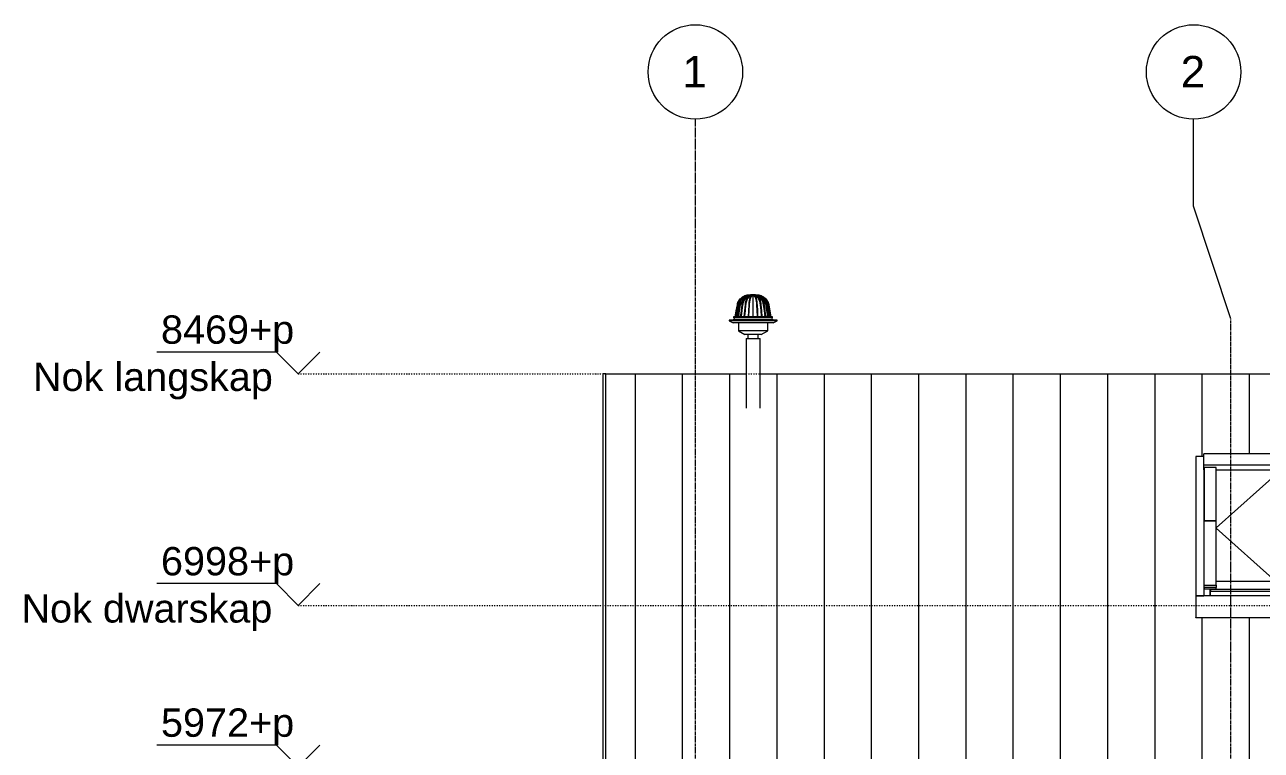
# Model space of a CAD drawing. Header units: millimetres. Extents: x -9622 to 8910, y -3000 to 10688.
# Drawn here: x -9278 to -1425, y 6077 to 10688 of the extents above; entities that cross this region are included whole.
import ezdxf

# ---------------------------------------------------------------- set-up
doc = ezdxf.new("R2010")
doc.units = ezdxf.units.MM
doc.linetypes.add('Dash dot', pattern=[15.875, 6.35, -4.7625, 0, -4.7625])
doc.linetypes.add('grid', pattern=[24, 15, -3, 3, -3])
for name, color, linetype, lineweight in [('A-FLOR-LEVL', 51, 'Continuous', 9), ('A-GLAZ', 151, 'Continuous', 9), ('A-ROOF', 132, 'Continuous', 9), ('A-ROOF-OTLN', 132, 'Continuous', 9), ('A-ROOF-PATT', 132, 'Continuous', 35), ('P-SANR-FIXT', 6, 'Continuous', 9), ('S-COLS', 52, 'Continuous', 9), ('S-GRID', 1, 'Continuous', 9), ('S-GRID-IDEN', 1, 'Continuous', 9)]:
    doc.layers.add(name, color=color, linetype=linetype, lineweight=lineweight)
doc.styles.add('Arial', font='arial.ttf', dxfattribs={"height": 180})
doc.styles.add('Arial_1', font='arial.ttf', dxfattribs={"height": 200})

# ---------------------------------------------------------------- blocks, each defined once
blk = doc.blocks.new('roof-windowsveluxgglintegra---de - Default-2137562-D-D')
at = {"layer": 'A-GLAZ'}
for p, q in [((-1790.7, 7944.7), (-1840.7, 7944.7)), ((-1840.7, 7944.7), (-1840.7, 7058.1)), ((-1790.7, 7889.8), (-1790.7, 7961.5)), ((-790.7, 7961.5), (-1790.7, 7961.5)), ((-790.7, 7961.5), (-790.7, 7889.8)), ((-740.7, 7944.7), (-790.7, 7944.7)), ((-740.7, 7058.1), (-740.7, 7944.7)), ((-1790.7, 7859.9), (-1790.7, 7889.8)), ((-790.7, 7889.8), (-1790.7, 7889.8)), ((-1790.7, 7859.9), (-1790.7, 7113.1)), ((-1790.7, 7859.9), (-1787.8, 7859.9)), ((-1712.5, 7873), (-1787.8, 7873)), ((-1787.8, 7873), (-1787.8, 7534.1)), ((-1712.5, 7534.1), (-1712.5, 7873)), ((-1712.5, 7859.9), (-868.8, 7859.9)), ((-1298.8, 7859.4), (-1712.5, 7490.8)), ((-1282.5, 7859.4), (-868.8, 7490.8)), ((-793.5, 7873), (-868.8, 7873)), ((-868.8, 7873), (-868.8, 7534.1)), ((-793.5, 7534.1), (-793.5, 7873)), ((-793.5, 7859.9), (-790.7, 7859.9)), ((-790.7, 7889.8), (-790.7, 7859.9)), ((-790.7, 7113.1), (-790.7, 7859.9)), ((-1787.8, 7534.1), (-1712.5, 7534.1)), ((-1787.8, 7126.6), (-1787.8, 7534.1)), ((-1712.5, 7534.1), (-1787.8, 7534.1)), ((-1712.5, 7126.6), (-1712.5, 7534.1)), ((-1712.5, 7488.5), (-1332, 7149.5)), ((-868.8, 7488.5), (-1249.3, 7149.5)), ((-868.8, 7534.1), (-793.5, 7534.1)), ((-868.8, 7126.6), (-868.8, 7534.1)), ((-793.5, 7534.1), (-868.8, 7534.1)), ((-793.5, 7534.1), (-793.5, 7126.6)), ((-868.8, 7149.5), (-1712.5, 7149.5)), ((-1787.8, 7113.1), (-1790.7, 7113.1)), ((-1790.7, 7113.1), (-1790.7, 7058.1)), ((-1787.8, 7110.4), (-1787.8, 7126.6)), ((-1787.8, 7126.6), (-1712.5, 7126.6)), ((-1712.5, 7110.4), (-1787.8, 7110.4)), ((-1787.8, 7110.4), (-1787.8, 7102.7)), ((-1787.8, 7102.7), (-1712.5, 7102.7)), ((-1748.7, 7058.1), (-1748.7, 7102.7)), ((-1748.7, 7094.7), (-1745.7, 7094.7)), ((-1748.7, 7094.7), (-1748.7, 7058.1)), ((-1745.7, 7099.2), (-1745.7, 7102.2)), ((-1745.7, 7085.6), (-1745.7, 7099.2)), ((-835.7, 7099.2), (-1745.7, 7099.2)), ((-835.7, 7085.6), (-1745.7, 7085.6)), ((-1712.5, 7126.6), (-1712.5, 7110.4)), ((-1712.5, 7102.7), (-1712.5, 7110.4)), ((-868.8, 7110.4), (-868.8, 7126.6)), ((-868.8, 7126.6), (-793.5, 7126.6)), ((-793.5, 7110.4), (-868.8, 7110.4)), ((-868.8, 7110.4), (-868.8, 7102.7)), ((-868.8, 7102.7), (-793.5, 7102.7)), ((-835.7, 7102.2), (-835.7, 7099.2)), ((-835.7, 7099.2), (-835.7, 7085.6)), ((-835.7, 7094.7), (-832.7, 7094.7)), ((-832.7, 7102.7), (-832.7, 7058.1)), ((-832.7, 7058.1), (-832.7, 7094.7)), ((-793.5, 7126.6), (-793.5, 7110.4)), ((-790.7, 7113.1), (-793.5, 7113.1)), ((-793.5, 7102.7), (-793.5, 7110.4)), ((-790.7, 7058.1), (-790.7, 7113.1)), ((-1840.7, 7058.1), (-1790.7, 7058.1)), ((-740.7, 7058.1), (-1840.7, 7058.1)), ((-1840.7, 7058.1), (-1840.7, 6921.7)), ((-790.7, 7058.1), (-740.7, 7058.1)), ((-740.7, 6921.7), (-740.7, 7058.1)), ((-1840.7, 6921.7), (-740.7, 6921.7)), ((-1840.7, 6918.1), (-1840.7, 6921.7)), ((-740.7, 6918.1), (-1840.7, 6918.1)), ((-740.7, 6921.7), (-740.7, 6918.1))]:
    blk.add_line(p, q, dxfattribs=at)
blk = doc.blocks.new('Plumbing_Fixture-Oatey-Roof_Drain-PVC - ABS Dome-2570691-D-D')
at = {"layer": 'P-SANR-FIXT'}
for p, q in [((-4684.9, 8969.8), (-4685.7, 8969.8)), ((-4684.9, 8969.8), (-4685.7, 8969.8)), ((-4682, 8969.8), (-4684.1, 8969.8)), ((-4677.1, 8969.8), (-4680.4, 8969.8)), ((-4680.4, 8968), (-4680.4, 8969.8)), ((-4670.5, 8969.8), (-4674.8, 8969.8)), ((-4674.8, 8966.2), (-4674.8, 8969.8)), ((-4670.5, 8969.8), (-4670.5, 8968.6)), ((-4662.6, 8969.8), (-4667.7, 8969.8)), ((-4667.7, 8964.1), (-4667.7, 8969.8)), ((-4662.6, 8969.8), (-4662.6, 8968.2)), ((-4654.1, 8969.8), (-4659.6, 8969.8)), ((-4659.6, 8963.4), (-4659.6, 8969.8)), ((-4654.1, 8963.4), (-4659.6, 8963.4)), ((-4654.1, 8969.8), (-4654.1, 8966.4)), ((-4645.5, 8969.8), (-4651, 8969.8)), ((-4651, 8966.4), (-4651, 8969.8)), ((-4645.5, 8963.4), (-4651, 8963.4)), ((-4645.5, 8969.8), (-4645.5, 8963.4)), ((-4637.4, 8969.8), (-4642.4, 8969.8)), ((-4642.4, 8968.2), (-4642.4, 8969.8)), ((-4637.4, 8969.8), (-4637.4, 8964.1)), ((-4630.2, 8969.8), (-4634.6, 8969.8)), ((-4634.6, 8968.6), (-4634.6, 8969.8)), ((-4630.2, 8969.8), (-4630.2, 8966.2)), ((-4624.7, 8969.8), (-4628, 8969.8)), ((-4624.7, 8969.8), (-4624.7, 8968)), ((-4621, 8969.8), (-4623.1, 8969.8)), ((-4619.4, 8969.8), (-4620.1, 8969.8)), ((-4619.4, 8969.8), (-4620.1, 8969.8)), ((-4752.4, 8908.5), (-4765.9, 8831.6)), ((-4748.5, 8908.5), (-4749.4, 8908.5)), ((-4738.2, 8908.5), (-4739.8, 8908.5)), ((-4722, 8908.5), (-4724.2, 8908.5)), ((-4701.1, 8908.5), (-4703.8, 8908.5)), ((-4676.8, 8908.5), (-4679.9, 8908.5)), ((-4651, 8908.5), (-4654.1, 8908.5)), ((-4625.2, 8908.5), (-4628.2, 8908.5)), ((-4601.3, 8908.5), (-4604, 8908.5)), ((-4580.8, 8908.5), (-4583.1, 8908.5)), ((-4565.3, 8908.5), (-4566.9, 8908.5)), ((-4555.7, 8908.5), (-4556.6, 8908.5)), ((-4539.2, 8831.6), (-4552.7, 8908.5)), ((-4804.9, 8809.4), (-4804.9, 8806.4)), ((-4500.1, 8809.4), (-4804.9, 8809.4)), ((-4804.9, 8806.4), (-4779.5, 8793.4)), ((-4500.1, 8806.4), (-4804.9, 8806.4)), ((-4779.2, 8812.9), (-4779.2, 8809.4)), ((-4525.9, 8812.9), (-4779.2, 8812.9)), ((-4776.4, 8831.6), (-4776.4, 8824.8)), ((-4528.7, 8831.6), (-4776.4, 8831.6)), ((-4528.7, 8824.8), (-4776.4, 8824.8)), ((-4773.2, 8824.8), (-4775.2, 8812.9)), ((-4750.8, 8836.3), (-4754.6, 8836.3)), ((-4739.6, 8836.3), (-4743.6, 8836.3)), ((-4723.1, 8836.3), (-4726.4, 8836.3)), ((-4704.2, 8836.3), (-4701.9, 8836.3)), ((-4701.9, 8836.3), (-4704.2, 8836.3)), ((-4701.9, 8836.3), (-4703.3, 8836.3)), ((-4701.9, 8836.3), (-4703.3, 8836.3)), ((-4701.9, 8836.3), (-4701.8, 8834)), ((-4677.3, 8836.3), (-4678.5, 8836.3)), ((-4678.5, 8836.3), (-4677.3, 8836.3)), ((-4677.3, 8836.3), (-4678.5, 8836.3)), ((-4677.3, 8836.3), (-4678.5, 8836.3)), ((-4677.3, 8836.3), (-4677.2, 8834)), ((-4677.2, 8833.1), (-4677.2, 8831.6)), ((-4627.9, 8834), (-4627.8, 8836.3)), ((-4627.9, 8831.6), (-4627.9, 8833.1)), ((-4626.6, 8836.3), (-4627.8, 8836.3)), ((-4627.8, 8836.3), (-4626.6, 8836.3)), ((-4626.6, 8836.3), (-4627.8, 8836.3)), ((-4626.6, 8836.3), (-4627.8, 8836.3)), ((-4603.3, 8834), (-4603.2, 8836.3)), ((-4601.8, 8836.3), (-4603.2, 8836.3)), ((-4603.2, 8836.3), (-4600.9, 8836.3)), ((-4601.8, 8836.3), (-4603.2, 8836.3)), ((-4600.9, 8836.3), (-4603.2, 8836.3)), ((-4578.6, 8836.3), (-4582, 8836.3)), ((-4561.5, 8836.3), (-4565.5, 8836.3)), ((-4550.5, 8836.3), (-4554.3, 8836.3)), ((-4529.9, 8812.9), (-4531.9, 8824.8)), ((-4528.7, 8824.8), (-4528.7, 8831.6)), ((-4525.9, 8809.4), (-4525.9, 8812.9)), ((-4525.6, 8793.4), (-4500.1, 8806.4)), ((-4500.1, 8806.4), (-4500.1, 8809.4)), ((-4525.6, 8793.4), (-4779.5, 8793.4)), ((-4745.2, 8793.4), (-4745.2, 8743.1)), ((-4745.2, 8743.1), (-4704.6, 8718.2)), ((-4559.9, 8743.1), (-4745.2, 8743.1)), ((-4600.5, 8718.2), (-4704.6, 8718.2)), ((-4685.6, 8718.2), (-4685.6, 8692.8)), ((-4619.5, 8692.8), (-4619.5, 8718.2)), ((-4600.5, 8718.2), (-4559.9, 8743.1)), ((-4559.9, 8743.1), (-4559.9, 8793.4))]:
    blk.add_line(p, q, dxfattribs=at)
at = {"layer": 'P-SANR-FIXT', "flags": 128}
for points in [[(-4752.4, 8908.5), (-4751.7, 8911.5), (-4750.9, 8914.4), (-4750, 8917.3), (-4749, 8920.2), (-4747.9, 8923), (-4746.7, 8925.8), (-4745.3, 8928.5), (-4743.9, 8931.2), (-4742.3, 8933.8), (-4740.7, 8936.3), (-4738.9, 8938.8), (-4737.1, 8941.2), (-4735.1, 8943.5), (-4733.1, 8945.8), (-4730.9, 8947.9), (-4728.7, 8950), (-4726.4, 8952), (-4724.1, 8953.9), (-4721.6, 8955.7), (-4719.1, 8957.4), (-4716.5, 8959), (-4713.9, 8960.5), (-4711.2, 8961.8), (-4708.4, 8963.1), (-4705.6, 8964.3), (-4702.8, 8965.3), (-4699.9, 8966.3), (-4699.6, 8966.4)], [(-4699.6, 8966.4), (-4693.2, 8968.1), (-4686.8, 8969.6), (-4680.4, 8970.8), (-4673.8, 8971.8), (-4667.3, 8972.6), (-4660.7, 8973), (-4654.1, 8973.2), (-4652.5, 8973.2)], [(-4652.5, 8973.2), (-4646, 8973.1), (-4639.4, 8972.7), (-4632.8, 8972), (-4626.3, 8971.1), (-4619.8, 8969.9), (-4613.4, 8968.5), (-4607, 8966.8), (-4605.5, 8966.4)], [(-4605.5, 8966.4), (-4602.6, 8965.4), (-4599.7, 8964.4), (-4596.9, 8963.2), (-4594.2, 8962), (-4591.5, 8960.6), (-4588.8, 8959.1), (-4586.2, 8957.5), (-4583.7, 8955.8), (-4581.2, 8954.1), (-4578.9, 8952.2), (-4576.6, 8950.2), (-4574.3, 8948.1), (-4572.2, 8946), (-4570.2, 8943.7), (-4568.2, 8941.4), (-4566.3, 8939), (-4564.6, 8936.5), (-4562.9, 8934), (-4561.3, 8931.4), (-4559.9, 8928.7), (-4558.5, 8926), (-4557.3, 8923.2), (-4556.1, 8920.4), (-4555.1, 8917.6), (-4554.2, 8914.7), (-4553.4, 8911.7), (-4552.8, 8908.8), (-4552.7, 8908.5)], [(-4765.9, 8831.6), (-4759.1, 8870.1), (-4752.3, 8908.5)], [(-4749.4, 8908.5), (-4755.9, 8870.1), (-4762.4, 8831.6)], [(-4761.6, 8831.6), (-4755.1, 8870.1), (-4748.5, 8908.5)], [(-4754.6, 8836.3), (-4748.6, 8871.8), (-4742.5, 8907.4)], [(-4739.8, 8908.5), (-4745.6, 8870.1), (-4751.5, 8831.6)], [(-4749.9, 8831.6), (-4744.1, 8870.1), (-4738.2, 8908.5)], [(-4743.6, 8836.3), (-4738.2, 8871.8), (-4732.8, 8907.4)], [(-4724.2, 8908.5), (-4729, 8870.1), (-4733.8, 8831.6)], [(-4731.6, 8831.6), (-4726.8, 8870.1), (-4722, 8908.5)], [(-4726.4, 8836.3), (-4722, 8871.8), (-4717.6, 8907.4)], [(-4703.8, 8908.5), (-4707.2, 8870.1), (-4710.6, 8831.6)], [(-4707.8, 8831.6), (-4704.5, 8870.1), (-4701.1, 8908.5)], [(-4704.2, 8836.3), (-4701.1, 8871.8), (-4697.9, 8907.4)], [(-4679.9, 8908.5), (-4681.7, 8870.1), (-4683.4, 8831.6)], [(-4680.3, 8831.6), (-4678.6, 8870.1), (-4676.8, 8908.5)], [(-4678.5, 8836.3), (-4676.8, 8871.8), (-4675.2, 8907.4)], [(-4654.1, 8908.5), (-4654.1, 8870.1), (-4654.1, 8831.6)], [(-4651, 8831.6), (-4651, 8870.1), (-4651, 8908.5)], [(-4629.9, 8907.4), (-4628.2, 8871.8), (-4626.6, 8836.3)], [(-4628.2, 8908.5), (-4626.5, 8870.1), (-4624.7, 8831.6)], [(-4621.7, 8831.6), (-4623.4, 8870.1), (-4625.2, 8908.5)], [(-4607.1, 8907.4), (-4604, 8871.8), (-4600.9, 8836.3)], [(-4604, 8908.5), (-4600.6, 8870.1), (-4597.2, 8831.6)], [(-4594.5, 8831.6), (-4597.9, 8870.1), (-4601.3, 8908.5)], [(-4587.5, 8907.4), (-4583.1, 8871.8), (-4578.6, 8836.3)], [(-4583.1, 8908.5), (-4578.3, 8870.1), (-4573.5, 8831.6)], [(-4571.3, 8831.6), (-4576.1, 8870.1), (-4580.8, 8908.5)], [(-4572.3, 8907.4), (-4566.9, 8871.8), (-4561.5, 8836.3)], [(-4566.9, 8908.5), (-4561, 8870.1), (-4555.2, 8831.6)], [(-4553.6, 8831.6), (-4559.4, 8870.1), (-4565.3, 8908.5)], [(-4562.6, 8907.4), (-4556.5, 8871.8), (-4550.5, 8836.3)], [(-4556.6, 8908.5), (-4550, 8870.1), (-4543.5, 8831.6)], [(-4542.6, 8831.6), (-4549.2, 8870.1), (-4555.7, 8908.5)], [(-4552.7, 8908.5), (-4546, 8870.1), (-4539.2, 8831.6)], [(-4739.4, 8831.6), (-4739.5, 8834), (-4739.6, 8836.3)], [(-4723, 8831.6), (-4723.1, 8834), (-4723.1, 8836.3)], [(-4701.8, 8831.6), (-4701.8, 8834), (-4701.9, 8836.3)], [(-4677.2, 8831.6), (-4677.2, 8834), (-4677.3, 8836.3)], [(-4627.8, 8836.3), (-4627.9, 8834), (-4627.9, 8831.6)], [(-4603.2, 8836.3), (-4603.3, 8834), (-4603.3, 8831.6)], [(-4582, 8836.3), (-4582, 8834), (-4582.1, 8831.6)], [(-4565.5, 8836.3), (-4565.6, 8834), (-4565.7, 8831.6)]]:
    blk.add_lwpolyline(points, dxfattribs=at)
at = {"layer": 'P-SANR-FIXT'}
for points, knots in [([(-4752.3, 8908.5), (-4751.4, 8913), (-4748.9, 8921.8), (-4740.6, 8938.2), (-4728.1, 8951.9), (-4712.5, 8961.7), (-4704, 8965), (-4699.6, 8966.4)], [-1, -1, -1, -1, -0.833333, -0.666667, -0.333333, -0.166667, 0, 0, 0, 0]), ([(-4748.5, 8908.5), (-4747.7, 8913), (-4745.2, 8921.8), (-4737.1, 8938.2), (-4725.1, 8951.9), (-4710, 8961.7), (-4701.8, 8965), (-4697.6, 8966.4)], [-1, -1, -1, -1, -0.833333, -0.666667, -0.333333, -0.166667, 0, 0, 0, 0]), ([(-4694.1, 8966.4), (-4697.9, 8965), (-4705.2, 8961.7), (-4718.7, 8951.9), (-4729.6, 8938.2), (-4736.7, 8921.8), (-4739, 8913), (-4739.8, 8908.5)], [-1, -1, -1, -1, -0.833333, -0.666667, -0.333333, -0.166667, 0, 0, 0, 0]), ([(-4698.4, 8966.4), (-4702.7, 8965), (-4710.8, 8961.7), (-4725.5, 8952.1), (-4734.4, 8942.2), (-4739, 8934.9)], [-1, -1, -1, -1, -0.8333333, -0.6666667, -0.3491361, -0.3491361, -0.3491361, -0.3491361]), ([(-4738.2, 8908.5), (-4737.4, 8913), (-4735.2, 8921.8), (-4728, 8938.2), (-4717.1, 8951.9), (-4703.6, 8961.7), (-4696.3, 8965), (-4692.5, 8966.4)], [-1, -1, -1, -1, -0.833333, -0.666667, -0.333333, -0.166667, 0, 0, 0, 0]), ([(-4732.8, 8907.4), (-4731.9, 8912.4), (-4729.9, 8919.5), (-4726, 8928.5), (-4722.7, 8934.3), (-4719.3, 8939.2), (-4716, 8943.3), (-4712.4, 8947.1), (-4708.8, 8950.2), (-4706.4, 8952), (-4705.4, 8952.8)], [0, 0, 0, 0, 0.2, 0.3, 0.4, 0.475, 0.55, 0.625, 0.7, 0.7562322, 0.7562322, 0.7562322, 0.7562322]), ([(-4686.9, 8966.4), (-4690.1, 8965), (-4696, 8961.7), (-4707.1, 8951.9), (-4715.9, 8938.2), (-4721.8, 8921.8), (-4723.6, 8913), (-4724.2, 8908.5)], [-1, -1, -1, -1, -0.833333, -0.666667, -0.333333, -0.166667, 0, 0, 0, 0]), ([(-4722, 8908.5), (-4721.3, 8913), (-4719.5, 8921.8), (-4713.7, 8938.2), (-4704.8, 8951.9), (-4693.8, 8961.7), (-4687.8, 8965), (-4684.7, 8966.4)], [-1, -1, -1, -1, -0.833333, -0.666667, -0.333333, -0.166667, 0, 0, 0, 0]), ([(-4717.6, 8907.4), (-4716.8, 8912.4), (-4715.3, 8919.5), (-4712, 8928.5), (-4709.4, 8934.3), (-4706.6, 8939.2), (-4703.8, 8943.3), (-4700.9, 8947.1), (-4697.7, 8950.5), (-4694.4, 8953.6), (-4690.4, 8956.6), (-4687.5, 8958.3), (-4685.8, 8959.2)], [0, 0, 0, 0, 0.2, 0.3, 0.4, 0.475, 0.55, 0.625, 0.7, 0.775, 0.85, 0.9533462, 0.9533462, 0.9533462, 0.9533462]), ([(-4677.4, 8966.4), (-4679.6, 8965), (-4683.9, 8961.7), (-4691.7, 8951.9), (-4697.9, 8938.2), (-4702.1, 8921.8), (-4703.4, 8913), (-4703.8, 8908.5)], [-1, -1, -1, -1, -0.833333, -0.666667, -0.333333, -0.166667, 0, 0, 0, 0]), ([(-4701.1, 8908.5), (-4700.6, 8913), (-4699.3, 8921.8), (-4695.2, 8938.2), (-4688.9, 8951.9), (-4681.1, 8961.7), (-4676.9, 8965), (-4674.7, 8966.4)], [-1, -1, -1, -1, -0.833333, -0.666667, -0.333333, -0.166667, 0, 0, 0, 0]), ([(-4697.9, 8907.4), (-4697.4, 8912.4), (-4696.3, 8919.5), (-4694, 8928.5), (-4692.1, 8934.3), (-4690.2, 8939.2), (-4688.2, 8943.3), (-4686.2, 8947.1), (-4683.9, 8950.5), (-4681.5, 8953.6), (-4678.2, 8957.1), (-4675.6, 8959.2), (-4673.8, 8960.3)], [0, 0, 0, 0, 0.2, 0.3, 0.4, 0.475, 0.55, 0.625, 0.7, 0.775, 0.85, 1, 1, 1, 1]), ([(-4666.2, 8966.4), (-4667.4, 8965), (-4669.6, 8961.7), (-4673.6, 8951.9), (-4676.9, 8938.2), (-4679, 8921.8), (-4679.7, 8913), (-4679.9, 8908.5)], [-1, -1, -1, -1, -0.833333, -0.666667, -0.333333, -0.166667, 0, 0, 0, 0]), ([(-4676.8, 8908.5), (-4676.6, 8913), (-4675.9, 8921.8), (-4673.8, 8938.2), (-4670.6, 8951.9), (-4666.5, 8961.7), (-4664.3, 8965), (-4663.2, 8966.4)], [-1, -1, -1, -1, -0.833333, -0.666667, -0.333333, -0.166667, 0, 0, 0, 0]), ([(-4675.2, 8907.4), (-4675, 8912.4), (-4674.4, 8919.5), (-4673.2, 8928.5), (-4672.2, 8934.3), (-4671.2, 8939.2), (-4670.2, 8943.3), (-4669.1, 8947.1), (-4668, 8950.5), (-4666.7, 8953.6), (-4665, 8957.1), (-4663.7, 8959.2), (-4662.7, 8960.3)], [0, 0, 0, 0, 0.2, 0.3, 0.4, 0.475, 0.55, 0.625, 0.7, 0.775, 0.85, 1, 1, 1, 1]), ([(-4673.8, 8960.3), (-4672.8, 8960.9), (-4671, 8961.8), (-4669.2, 8962.7), (-4668.4, 8963.1)], [0, 0, 0, 0, 0.5, 0.8905428, 0.8905428, 0.8905428, 0.8905428]), ([(-4654.1, 8966.4), (-4654.1, 8965), (-4654.1, 8961.7), (-4654.1, 8951.9), (-4654.1, 8938.2), (-4654.1, 8921.8), (-4654.1, 8913), (-4654.1, 8908.5)], [-1, -1, -1, -1, -0.833333, -0.666667, -0.333333, -0.166667, 0, 0, 0, 0]), ([(-4651, 8908.5), (-4651, 8913), (-4651, 8921.8), (-4651, 8938.2), (-4651, 8951.9), (-4651, 8961.7), (-4651, 8965), (-4651, 8966.4)], [-1, -1, -1, -1, -0.833333, -0.666667, -0.333333, -0.166667, 0, 0, 0, 0]), ([(-4642.4, 8960.3), (-4641.1, 8958.8), (-4639.3, 8955.9), (-4637.1, 8950.6), (-4635.7, 8946.3), (-4634.5, 8942), (-4633.6, 8937.7), (-4632.7, 8933.2), (-4631.9, 8928.5), (-4631.2, 8923.4), (-4630.5, 8916.6), (-4630.1, 8911.1), (-4629.9, 8907.4)], [0, 0, 0, 0, 0.2, 0.3, 0.4, 0.475, 0.55, 0.625, 0.7, 0.775, 0.85, 1, 1, 1, 1]), ([(-4641.9, 8966.4), (-4640.8, 8965), (-4638.6, 8961.7), (-4634.5, 8951.9), (-4631.3, 8938.2), (-4629.1, 8921.8), (-4628.5, 8913), (-4628.2, 8908.5)], [-1, -1, -1, -1, -0.833333, -0.666667, -0.333333, -0.166667, 0, 0, 0, 0]), ([(-4625.2, 8908.5), (-4625.4, 8913), (-4626.1, 8921.8), (-4628.2, 8938.2), (-4631.5, 8951.9), (-4635.5, 8961.7), (-4637.7, 8965), (-4638.8, 8966.4)], [-1, -1, -1, -1, -0.833333, -0.666667, -0.333333, -0.166667, 0, 0, 0, 0]), ([(-4636.7, 8963.1), (-4635.9, 8962.7), (-4634.1, 8961.8), (-4632.3, 8960.9), (-4631.3, 8960.3)], [0.1094572, 0.1094572, 0.1094572, 0.1094572, 0.5, 1, 1, 1, 1]), ([(-4631.3, 8960.3), (-4628.9, 8958.8), (-4625.4, 8955.9), (-4621.2, 8950.6), (-4618.4, 8946.3), (-4616.2, 8942), (-4614.3, 8937.7), (-4612.6, 8933.2), (-4611.1, 8928.5), (-4609.8, 8923.4), (-4608.3, 8916.6), (-4607.5, 8911.1), (-4607.1, 8907.4)], [0, 0, 0, 0, 0.2, 0.3, 0.4, 0.475, 0.55, 0.625, 0.7, 0.775, 0.85, 1, 1, 1, 1]), ([(-4630.4, 8966.4), (-4628.2, 8965), (-4624, 8961.7), (-4616.2, 8951.9), (-4609.9, 8938.2), (-4605.8, 8921.8), (-4604.5, 8913), (-4604, 8908.5)], [-1, -1, -1, -1, -0.833333, -0.666667, -0.333333, -0.166667, 0, 0, 0, 0]), ([(-4601.3, 8908.5), (-4601.7, 8913), (-4603, 8921.8), (-4607.2, 8938.2), (-4613.4, 8951.9), (-4621.2, 8961.7), (-4625.4, 8965), (-4627.7, 8966.4)], [-1, -1, -1, -1, -0.833333, -0.666667, -0.333333, -0.166667, 0, 0, 0, 0]), ([(-4620.4, 8966.4), (-4617.3, 8965), (-4611.3, 8961.7), (-4600.3, 8951.9), (-4591.4, 8938.2), (-4585.6, 8921.8), (-4583.7, 8913), (-4583.1, 8908.5)], [-1, -1, -1, -1, -0.833333, -0.666667, -0.333333, -0.166667, 0, 0, 0, 0]), ([(-4619.3, 8959.2), (-4616.7, 8957.9), (-4612.7, 8955.3), (-4607.3, 8950.6), (-4603.5, 8946.3), (-4600.3, 8942), (-4597.6, 8937.7), (-4595.2, 8933.2), (-4593.1, 8928.5), (-4591.2, 8923.4), (-4589.2, 8916.6), (-4588.1, 8911.1), (-4587.5, 8907.4)], [0.0466538, 0.0466538, 0.0466538, 0.0466538, 0.2, 0.3, 0.4, 0.475, 0.55, 0.625, 0.7, 0.775, 0.85, 1, 1, 1, 1]), ([(-4580.8, 8908.5), (-4581.5, 8913), (-4583.3, 8921.8), (-4589.2, 8938.2), (-4598, 8951.9), (-4609, 8961.7), (-4615, 8965), (-4618.2, 8966.4)], [-1, -1, -1, -1, -0.833333, -0.666667, -0.333333, -0.166667, 0, 0, 0, 0]), ([(-4612.6, 8966.4), (-4608.8, 8965), (-4601.4, 8961.7), (-4587.9, 8951.9), (-4577.1, 8938.2), (-4569.9, 8921.8), (-4567.7, 8913), (-4566.9, 8908.5)], [-1, -1, -1, -1, -0.833333, -0.666667, -0.333333, -0.166667, 0, 0, 0, 0]), ([(-4565.3, 8908.5), (-4566.1, 8913), (-4568.3, 8921.8), (-4575.5, 8938.2), (-4586.4, 8951.9), (-4599.9, 8961.7), (-4607.2, 8965), (-4611, 8966.4)], [-1, -1, -1, -1, -0.833333, -0.666667, -0.333333, -0.166667, 0, 0, 0, 0]), ([(-4607.5, 8966.4), (-4603.2, 8965), (-4595.1, 8961.7), (-4580, 8951.9), (-4567.9, 8938.2), (-4559.9, 8921.8), (-4557.4, 8913), (-4556.6, 8908.5)], [-1, -1, -1, -1, -0.833333, -0.666667, -0.333333, -0.166667, 0, 0, 0, 0]), ([(-4555.7, 8908.5), (-4556.6, 8913), (-4559.1, 8921.8), (-4567.1, 8938.2), (-4579.2, 8951.9), (-4594.3, 8961.7), (-4602.4, 8965), (-4606.7, 8966.4)], [-1, -1, -1, -1, -0.833333, -0.666667, -0.333333, -0.166667, 0, 0, 0, 0]), ([(-4605.5, 8966.4), (-4601.1, 8965), (-4592.6, 8961.7), (-4577, 8951.9), (-4564.5, 8938.2), (-4556.2, 8921.8), (-4553.7, 8913), (-4552.7, 8908.5)], [-1, -1, -1, -1, -0.833333, -0.666667, -0.333333, -0.166667, 0, 0, 0, 0]), ([(-4599.7, 8952.8), (-4598.7, 8952), (-4595.8, 8949.9), (-4591.9, 8946.3), (-4588, 8942), (-4584.7, 8937.7), (-4581.8, 8933.2), (-4579.2, 8928.5), (-4576.9, 8923.4), (-4574.3, 8916.6), (-4573, 8911.1), (-4572.3, 8907.4)], [0.2437678, 0.2437678, 0.2437678, 0.2437678, 0.3, 0.4, 0.475, 0.55, 0.625, 0.7, 0.775, 0.85, 1, 1, 1, 1]), ([(-4742.5, 8907.4), (-4741.5, 8912.4), (-4739.3, 8919.5), (-4734.9, 8928.5), (-4731.9, 8933.3), (-4730, 8935.9), (-4729.6, 8936.4)], [0, 0, 0, 0, 0.2, 0.3, 0.4, 0.4285897, 0.4285897, 0.4285897, 0.4285897]), ([(-4575.5, 8936.4), (-4574.7, 8935.4), (-4572.9, 8932.8), (-4570.2, 8928.5), (-4567.7, 8923.4), (-4564.8, 8916.6), (-4563.3, 8911.1), (-4562.6, 8907.4)], [0.5714103, 0.5714103, 0.5714103, 0.5714103, 0.625, 0.7, 0.775, 0.85, 1, 1, 1, 1])]:
    blk.add_open_spline(points, degree=3, knots=knots, dxfattribs=at)
for points in [[(-4699.6, 8966.4), (-4697.3, 8967), (-4692.7, 8968.3), (-4688, 8969.4), (-4685.7, 8969.8)], [(-4684.9, 8969.8), (-4687.2, 8969.4), (-4691.7, 8968.3), (-4696.2, 8967), (-4698.4, 8966.4)], [(-4697.6, 8966.4), (-4695.3, 8967), (-4690.9, 8968.3), (-4686.4, 8969.4), (-4684.1, 8969.8)], [(-4682, 8969.8), (-4684.1, 8969.4), (-4688.1, 8968.3), (-4692.1, 8967), (-4694.1, 8966.4)], [(-4692.5, 8966.4), (-4690.5, 8967), (-4686.5, 8968.3), (-4682.5, 8969.4), (-4680.4, 8969.8)], [(-4677.1, 8969.8), (-4678.7, 8969.4), (-4682, 8968.3), (-4685.3, 8967), (-4686.9, 8966.4)], [(-4684.7, 8966.4), (-4683.1, 8967), (-4679.8, 8968.3), (-4676.5, 8969.4), (-4674.8, 8969.8)], [(-4670.5, 8969.8), (-4671.7, 8969.4), (-4674, 8968.3), (-4676.3, 8967), (-4677.4, 8966.4)], [(-4674.7, 8966.4), (-4673.5, 8967), (-4671.2, 8968.3), (-4668.9, 8969.4), (-4667.7, 8969.8)], [(-4662.6, 8969.8), (-4663.3, 8969.4), (-4664.5, 8968.3), (-4665.7, 8967), (-4666.2, 8966.4)], [(-4663.2, 8966.4), (-4662.6, 8967), (-4661.4, 8968.3), (-4660.2, 8969.4), (-4659.6, 8969.8)], [(-4662.7, 8960.3), (-4662.2, 8960.9), (-4661.2, 8962), (-4660.1, 8962.9), (-4659.6, 8963.4)], [(-4654.1, 8969.8), (-4654.1, 8969.4), (-4654.1, 8968.3), (-4654.1, 8967), (-4654.1, 8966.4)], [(-4651, 8966.4), (-4651, 8967), (-4651, 8968.3), (-4651, 8969.4), (-4651, 8969.8)], [(-4645.5, 8969.8), (-4644.9, 8969.4), (-4643.7, 8968.3), (-4642.5, 8967), (-4641.9, 8966.4)], [(-4645.5, 8963.4), (-4645, 8962.9), (-4643.9, 8962), (-4642.9, 8960.9), (-4642.4, 8960.3)], [(-4638.8, 8966.4), (-4639.4, 8967), (-4640.6, 8968.3), (-4641.8, 8969.4), (-4642.4, 8969.8)], [(-4637.4, 8969.8), (-4636.2, 8969.4), (-4633.9, 8968.3), (-4631.5, 8967), (-4630.4, 8966.4)], [(-4627.7, 8966.4), (-4628.8, 8967), (-4631.1, 8968.3), (-4633.4, 8969.4), (-4634.6, 8969.8)], [(-4630.2, 8969.8), (-4628.6, 8969.4), (-4625.3, 8968.3), (-4622, 8967), (-4620.4, 8966.4)], [(-4618.2, 8966.4), (-4619.8, 8967), (-4623, 8968.3), (-4626.3, 8969.4), (-4628, 8969.8)], [(-4624.7, 8969.8), (-4622.6, 8969.4), (-4618.6, 8968.3), (-4614.6, 8967), (-4612.6, 8966.4)], [(-4611, 8966.4), (-4613, 8967), (-4617, 8968.3), (-4621, 8969.4), (-4623.1, 8969.8)], [(-4621, 8969.8), (-4618.7, 8969.4), (-4614.2, 8968.3), (-4609.7, 8967), (-4607.5, 8966.4)], [(-4606.7, 8966.4), (-4608.9, 8967), (-4613.4, 8968.3), (-4617.9, 8969.4), (-4620.1, 8969.8)], [(-4619.4, 8969.8), (-4617.1, 8969.4), (-4612.4, 8968.3), (-4607.8, 8967), (-4605.5, 8966.4)], [(-4739.6, 8933.8), (-4742, 8930), (-4746, 8921.8), (-4748.5, 8913), (-4749.4, 8908.5)]]:
    blk.add_open_spline(points, degree=3, dxfattribs=at)
blk = doc.blocks.new('Grid - r_3_0mm-1753543-D-D')
at = {"layer": 'S-GRID-IDEN'}
blk.add_circle((-5019.2, 10387.6), 300, dxfattribs=at)
blk = doc.blocks.new('Level - 1_8mm-444885-D-D')
at = {"layer": 'A-FLOR-LEVL'}
for p, q in [((-7680.2, 3138), (-8440.2, 3138)), ((-7542.2, 3000), (-7680.2, 3138)), ((-7542.2, 3000), (-7404.1, 3138))]:
    blk.add_line(p, q, dxfattribs=at)

msp = doc.modelspace()

# ---------------------------------------------------------------- hatches: boundary and pattern name
at = {"layer": 'A-ROOF-PATT', "lineweight": 9}
h = msp.add_hatch(dxfattribs=at)
h.set_pattern_fill('FP_24', color=256, style=0, pattern_type=2)
h.set_pattern_definition([(90, (0, 3623.72), (-300, 2e-14), [])])
h.paths.add_polyline_path([(-4361.2, 5689.4), (-4255.8, 5689.4), (-4255.8, 5723.8), (-4377.8, 5723.8), (-4377.8, 5970.8), (-4399.8, 5970.8), (-4399.8, 5689.4)])
h.paths.add_polyline_path([(-4419.3, 5970.8), (-4419.3, 5939.8), (-4410.7, 5942.1), (-4410.3, 5940.7), (-4420.8, 5937.9), (-4420.6, 5981.8), (-4419.4, 5972.3)])
h.paths.add_polyline_path([(-2436.3, 5972.3), (-2436.8, 5981.8), (-2449.8, 5981.8), (-2449.8, 5983.3), (-2434.8, 5983.3), (-2435, 5981.7)])
h.paths.add_polyline_path([(1894.7, 5970.8), (1894.7, 5939.8), (1903.3, 5942.1), (1903.6, 5940.7), (1893.2, 5939), (1893.4, 5981.7), (1894.5, 5972.3)])
h.paths.add_polyline_path([(3909.7, 5972.3), (3909.2, 5981.8), (3896.2, 5981.8), (3896.2, 5983.3), (3911.2, 5983.3), (3911, 5981.8)])
h.paths.add_polyline_path([(-5587.6, 5689.4), (-4408.8, 5689.4), (-4409.8, 5966.8), (-4411.3, 5966.8), (-4411.3, 5970.8), (-4419.3, 5970.8), (-4419.3, 5972.3), (-4357.3, 5972.3), (-4357.3, 5970.8), (-4339.8, 5970.8), (-4339.8, 5881.8), (-4277.7, 5881.8), (-4255.8, 5903.8), (-4255.8, 5972.5), (-2599.8, 5971.8), (-2599.8, 5903.8), (-2577.8, 5881.8), (-2515.8, 5881.8), (-2515.8, 5970.8), (-2498.3, 5970.8), (-2498.3, 5972.3), (-2436.3, 5972.3), (-2436.3, 5970.8), (-2444.3, 5970.8), (-2444.3, 5966.8), (-2445.8, 5966.8), (-2446.8, 5689.4), (-1068.1, 5689.4), (-262.8, 6480.6), (542.6, 5689.4), (1153.7, 5689.4), (1153.7, 5700), (1263.7, 5700), (1263.7, 5689.4), (1905.2, 5689.4), (1904.2, 5966.8), (1902.7, 5966.8), (1902.7, 5970.8), (1894.7, 5970.8), (1894.7, 5972.3), (1956.7, 5972.3), (1956.7, 5970.8), (1990.2, 5970.8), (1990.2, 5881.8), (2052.3, 5881.8), (2074.2, 5903.8), (2074.2, 5972.5), (3730.2, 5971.8), (3730.2, 5903.8), (3752.2, 5881.8), (3814.2, 5881.8), (3814.2, 5970.8), (3847.7, 5970.8), (3847.7, 5972.3), (3909.7, 5972.3), (3909.7, 5970.8), (3901.7, 5970.8), (3900.8, 5966.8), (3900.2, 5966.8), (3899.2, 5689.4), (5062.1, 5689.4), (5062.1, 8469.4), (-4608.3, 8469.4), (-4609.2, 8278.3), (-4614.3, 8261.8), (-4627.1, 8248.3), (-4642.9, 8242.1), (-4646.6, 8241.2), (-4663.1, 8242.3), (-4681.5, 8251.2), (-4692.8, 8265.1), (-4697.2, 8282), (-4697.2, 8469.4), (-5587.6, 8469.4), (-5587.6, 5691.2)])
h.paths.add_polyline_path([(-2477.8, 5689.4), (-2455.8, 5689.4), (-2455.8, 5970.8), (-2477.8, 5970.8), (-2477.8, 5723.8), (-2599.8, 5723.8), (-2599.8, 5689.4)])
h.paths.add_polyline_path([(3730.2, 5689.4), (3874.2, 5689.4), (3874.2, 5970.8), (3852.2, 5970.8), (3852.2, 5723.8), (3730.2, 5723.8)])
h.paths.add_polyline_path([(1930.2, 5689.4), (2074.2, 5689.4), (2074.2, 5723.8), (1952.2, 5723.8), (1952.2, 5970.8), (1930.2, 5970.8), (1930.2, 5720.6)])
h.paths.add_polyline_path([(-2434.8, 5937.9), (-2445.2, 5940.7), (-2444.8, 5942.1), (-2436.3, 5940.7), (-2436.1, 5972.3), (-2434.8, 5981.8), (-2434.8, 5940.7)])
h.paths.add_polyline_path([(3911.2, 5937.9), (3900.8, 5940.7), (3901.1, 5942.1), (3909.7, 5940.7), (3909.9, 5972.3), (3911.2, 5981.8), (3911.2, 5940.7)])
h.paths.add_polyline_path([(-2445.8, 5970.8), (-2444.3, 5970.8), (-2444.3, 5971.1)])
h.paths.add_polyline_path([(-4411.3, 5970.8), (-4411.3, 5971.1), (-4419.2, 5972.3)])
h.paths.add_polyline_path([(1894.7, 5972.3), (1893.2, 5983.3), (1908.2, 5983.3), (1908.2, 5981.8), (1894.7, 5981.8)])
h.paths.add_polyline_path([(-4419.3, 5972.3), (-4420.8, 5983.3), (-4405.8, 5983.3), (-4405.8, 5981.8), (-4419.3, 5981.8)])
h.paths.add_polyline_path([(-908.3, 6918.1), (-1840.7, 6918.1), (-1840.7, 7944.7), (-1790.7, 7944.7), (-1790.7, 7961.5), (-790.7, 7961.5), (-790.7, 7944.7), (-740.7, 7944.7), (-740.7, 6918.1)])
h.paths.add_polyline_path([(818.2, 6918.1), (215.1, 6918.1), (215.1, 7944.7), (265.1, 7944.7), (265.1, 7961.5), (1265.1, 7961.5), (1265.1, 7944.7), (1315.1, 7944.7), (1315.1, 6918.1), (843.6, 6918.1)])
h.paths.add_polyline_path([(-832.7, 7058.1), (-832.7, 7058.1), (-832.7, 7069.6)])
h.paths.add_polyline_path([(307.1, 7058.1), (307.1, 7058.1), (307.1, 7069.6)])

# ---------------------------------------------------------------- linework, layer by layer
at = {"layer": 'A-FLOR-LEVL', "linetype": 'Dash dot'}
for p, q in [((-7542.2, 8469.4), (8909.6, 8469.4)), ((-7542.2, 6997.8), (8909.6, 6997.8))]:
    msp.add_line(p, q, dxfattribs=at)
at = {"layer": 'A-ROOF'}
for p, q in [((-5587.6, 8469.4), (-4697.2, 8469.4)), ((-4608.3, 8469.4), (5062.1, 8469.4))]:
    msp.add_line(p, q, dxfattribs=at)
at = {"layer": 'A-ROOF-OTLN'}
for p, q in [((-5606.6, 8471.2), (-5587.6, 8471.2)), ((-5606.6, 8471.2), (-5606.6, 5691.2)), ((-5587.6, 5691.2), (-5587.6, 8471.2))]:
    msp.add_line(p, q, dxfattribs=at)
at = {"layer": 'S-COLS'}
for p, q in [((-4697.2, 8692.8), (-4697.2, 8250.7)), ((-4697.2, 8692.8), (-4608.3, 8692.8)), ((-4608.3, 8250.7), (-4608.3, 8692.8))]:
    msp.add_line(p, q, dxfattribs=at)
at = {"layer": 'S-GRID', "linetype": 'grid'}
for p, q in [((-5019.2, -1885.9), (-5019.2, 10087.6)), ((-1619.3, -1885.9), (-1619.3, 8817.6))]:
    msp.add_line(p, q, dxfattribs=at)
at = {"layer": 'S-GRID'}
for p, q in [((-1854.6, 9533.6), (-1854.6, 10087.6)), ((-1619.3, 8817.6), (-1854.6, 9533.6))]:
    msp.add_line(p, q, dxfattribs=at)

# ---------------------------------------------------------------- block references
at = {"layer": 'A-FLOR-LEVL'}
for p in [(0, 5469.4), (0, 3997.8), (0, 2971.8)]:
    msp.add_blockref('Level - 1_8mm-444885-D-D', p, dxfattribs=at)
at = {"layer": 'A-GLAZ'}
msp.add_blockref('roof-windowsveluxgglintegra---de - Default-2137562-D-D', (0, 0), dxfattribs=at)
at = {"layer": 'P-SANR-FIXT'}
msp.add_blockref('Plumbing_Fixture-Oatey-Roof_Drain-PVC - ABS Dome-2570691-D-D', (0, 0), dxfattribs=at)
at = {"layer": 'S-GRID-IDEN'}
for p in [(0, 0), (3164.6, 0)]:
    msp.add_blockref('Grid - r_3_0mm-1753543-D-D', p, dxfattribs=at)

# ---------------------------------------------------------------- texts
at = {"layer": 'A-FLOR-LEVL', "char_height": 180, "attachment_point": 1, "style": 'Arial'}
for s, insert, width in [('8469+p', (-8413, 8840.4), 1018.143), ('Nok langskap', (-9225.9, 8540.4), 1795.78), ('6998+p', (-8413, 7368.7), 1018.143), ('Nok dwarskap', (-9298.9, 7068.7), 1883.966), ('5972+p', (-8413, 6342.8), 1018.143)]:
    msp.add_mtext(s, dxfattribs=dict(at, insert=insert, width=width))
at = {"layer": 'S-GRID-IDEN', "char_height": 200, "width": 192.405, "attachment_point": 1, "style": 'Arial_1'}
for s, insert in [('1', (-5101.9, 10489.1)), ('2', (-1937.2, 10489.1))]:
    msp.add_mtext(s, dxfattribs=dict(at, insert=insert))

doc.saveas('drawing.dxf')
